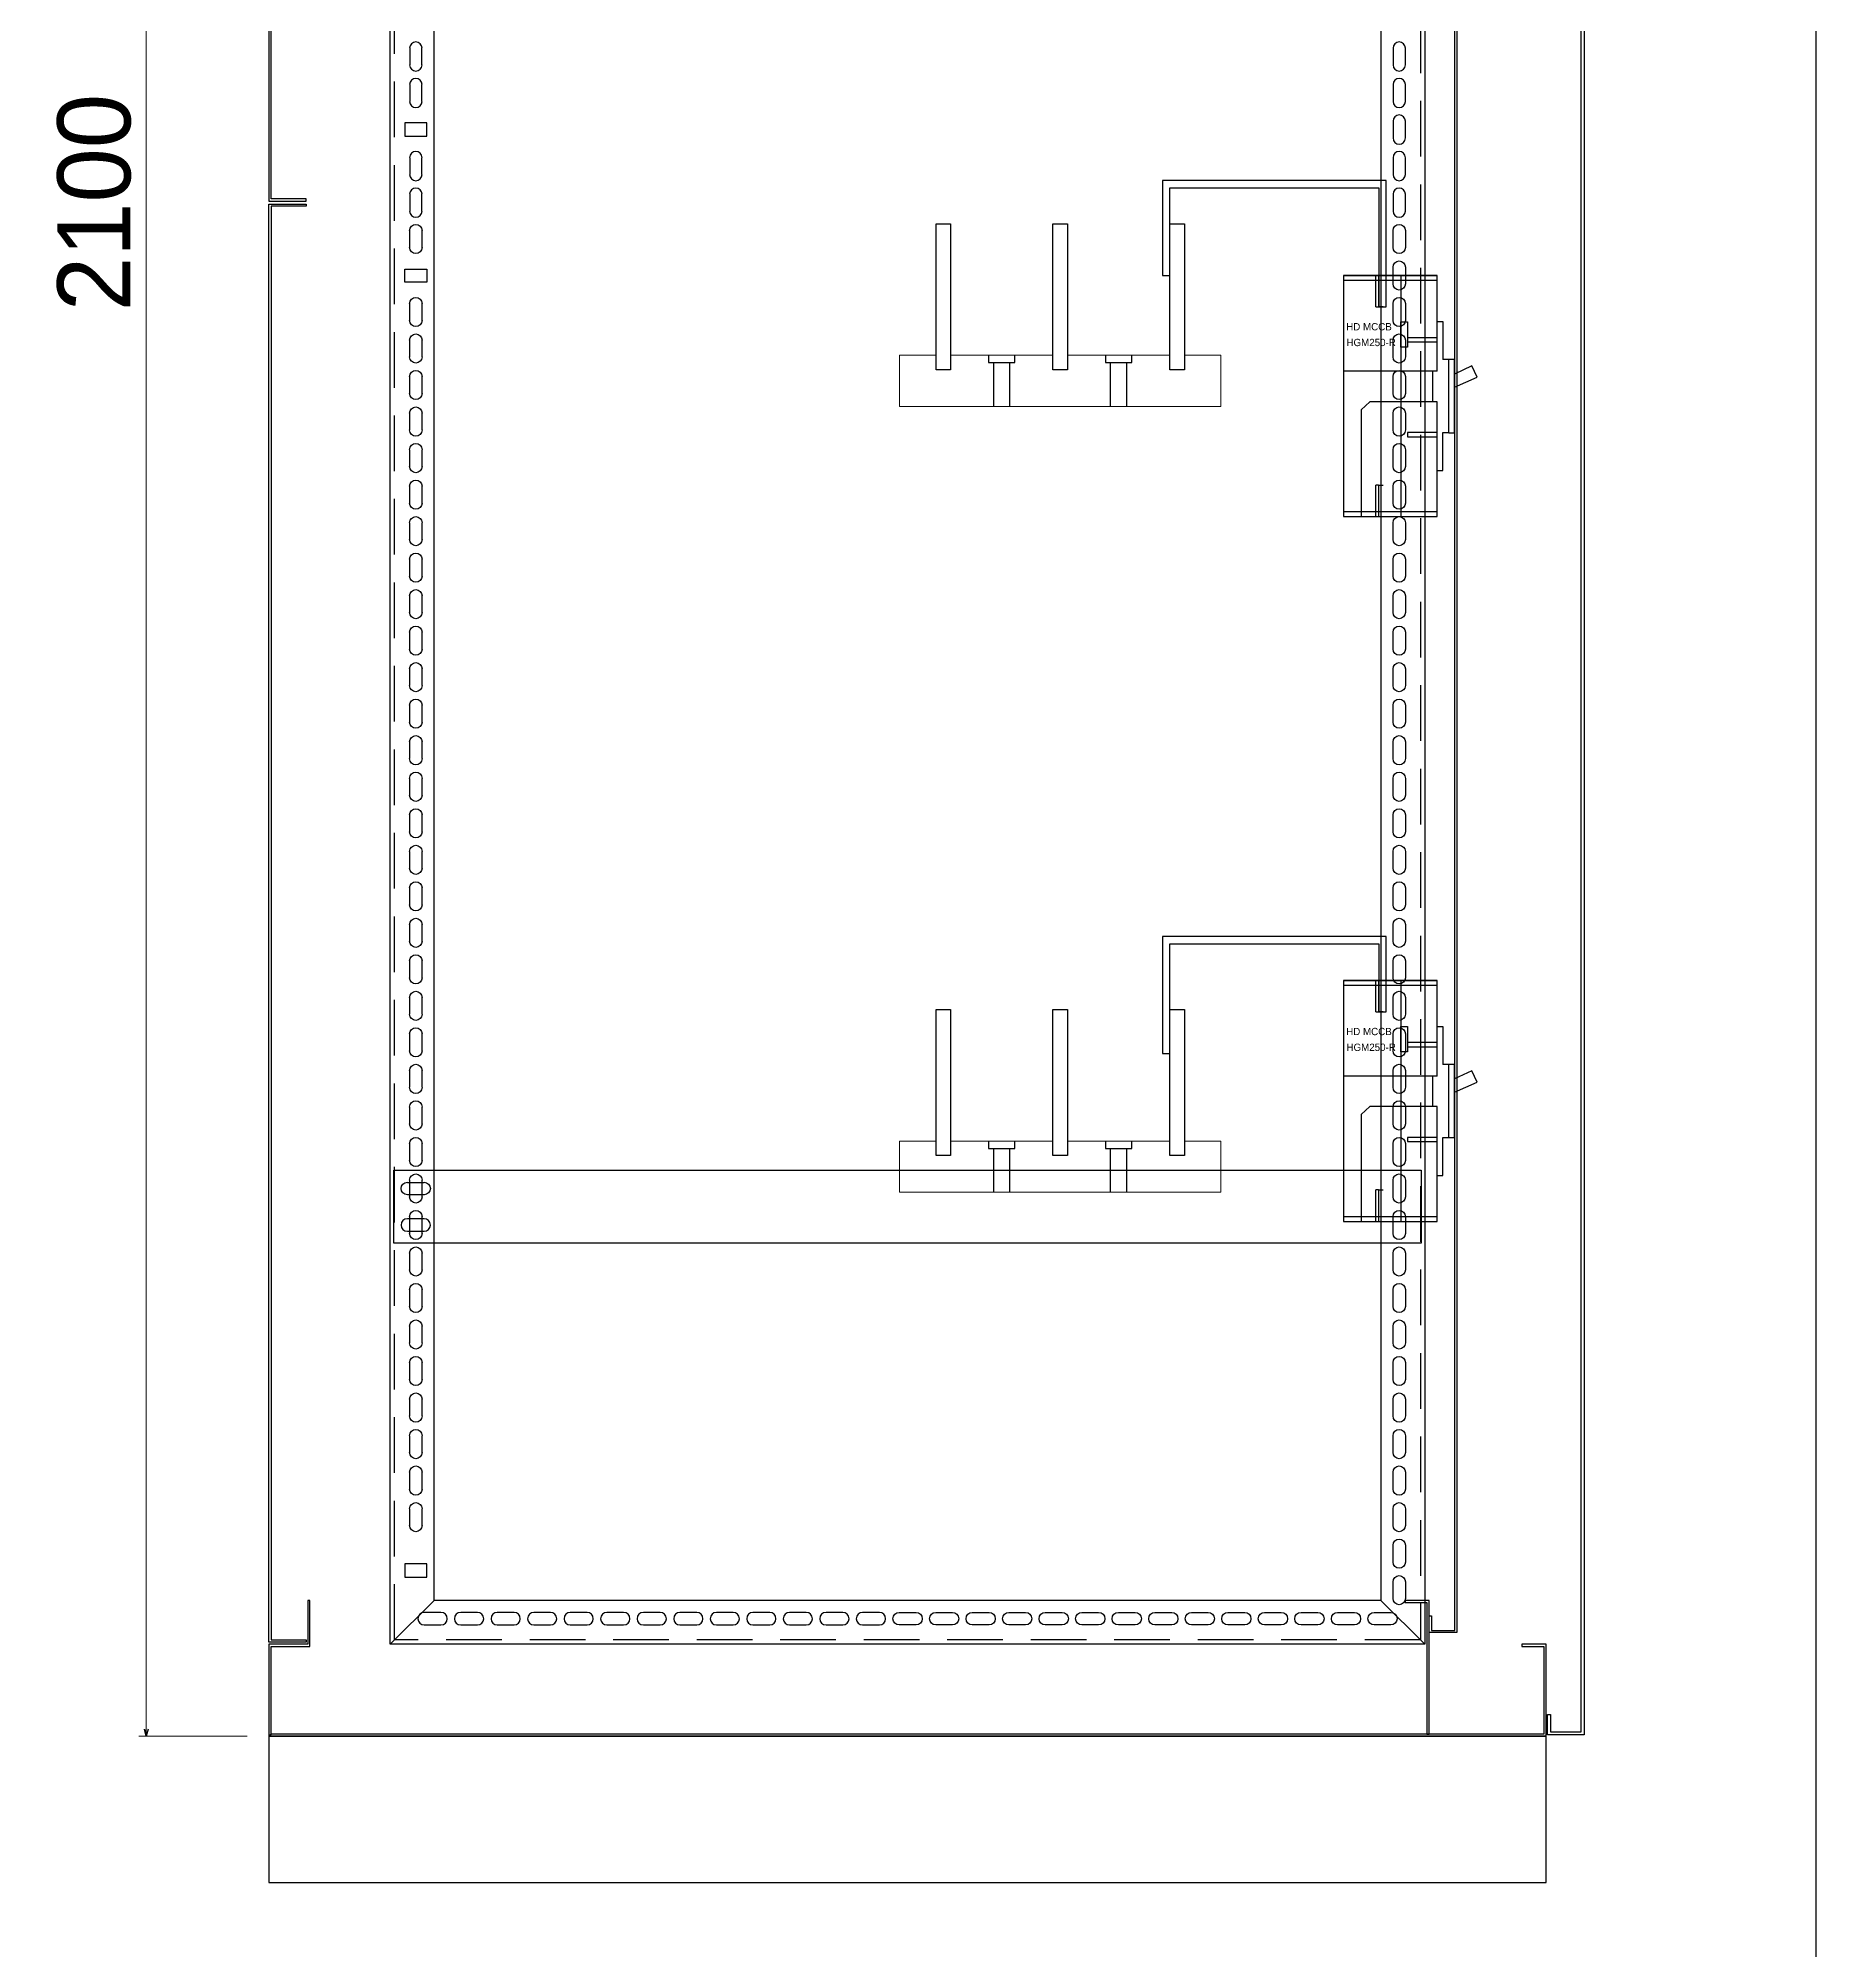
# Model space of a CAD drawing. Header units: millimetres. Extents: x 0 to 6523, y 0 to 4612.
# Drawn here: x 5306 to 6523, y 1944 to 3253 of the extents above; entities that cross this region are included whole.
import ezdxf

# ---------------------------------------------------------------- set-up
doc = ezdxf.new("R2010")
doc.units = ezdxf.units.MM
doc.linetypes.add('HIDDENX2', pattern=[19.05, 12.7, -6.35])
doc.layers.add('CNC', color=7, linetype='Continuous')
doc.layers.add('DIM', color=253, linetype='Continuous')
doc.styles.add('Arial', font='arial.ttf')
doc.dimstyles.new('CNC', dxfattribs={"dimtxt": 50, "dimasz": 5, "dimexe": 5, "dimexo": 15, "dimgap": 10, "dimtad": 1, "dimdec": 0, "dimtxsty": 'Standard', "dimblk": 'OPEN30', "dimcen": 10, "dimclrd": 5, "dimclre": 5, "dimclrt": 3, "dimazin": 3, "dimtfac": 1, "dimtdec": 0, "dimtmove": 0, "dimatfit": 3, "dimldrblk": 'ARCHTICK', "dimlwd": 9, "dimlwe": 9})

# ---------------------------------------------------------------- blocks, each defined once
blk = doc.blocks.new('*D5')
at = {"color": 0, "linetype": 'ByBlock', "lineweight": -2}
for p, q in [((5378.7, 4185.1), (5380, 4190.1)), ((5380, 4190.1), (5381.4, 4185.1)), ((5380, 4190.1), (5380, 4185.1)), ((5380, 2090.1), (5378.7, 2095.1)), ((5381.4, 2095.1), (5380, 2090.1)), ((5380, 2090.1), (5380, 2095.1))]:
    blk.add_line(p, q, dxfattribs=at)
at = {"layer": 'Defpoints', "color": 0, "transparency": 16777216}
for p in [(5464, 4190.1), (5380, 2090.1), (5464, 2090.1)]:
    blk.add_point(p, dxfattribs=at)
at = {"layer": 'DIM', "color": 5, "lineweight": 9, "transparency": 16777216}
for p, q in [((5449, 4190.1), (5375, 4190.1)), ((5380, 4185.1), (5380, 2095.1)), ((5449, 2090.1), (5375, 2090.1))]:
    blk.add_line(p, q, dxfattribs=at)
at = {"layer": 'DIM', "color": 3, "transparency": 16777216, "insert": (5344.5, 3140.1), "char_height": 50, "attachment_point": 5, "rotation": 90}
blk.add_mtext('2100', dxfattribs=at)
blk = doc.blocks.new('_ArchTick')
at = {"color": 0, "const_width": 0.15}
blk.add_lwpolyline([(-0.5, -0.5), (0.5, 0.5)], dxfattribs=at)
blk = doc.blocks.new('_Open30')
at = {"color": 0, "linetype": 'ByBlock', "lineweight": -2}
for p, q in [((-1, 0.27), (0, 0)), ((0, 0), (-1, -0.27)), ((0, 0), (-1, 0))]:
    blk.add_line(p, q, dxfattribs=at)
blk = doc.blocks.new('*U10653')
at = {"color": 240, "lineweight": 5}
blk.add_line((-110, 0), (-110, 35), dxfattribs=at)
at = {"color": 1, "lineweight": 5}
for p, q in [((-110, 35), (-85, 35)), ((-75, 35), (-5, 35)), ((5, 35), (75, 35)), ((85, 35), (110, 35)), ((110, 35), (110, 0)), ((110, 0), (-110, 0))]:
    blk.add_line(p, q, dxfattribs=at)
at = {"color": 252, "lineweight": 5}
for p, q in [((-85, 35), (-85, 25)), ((-75, 35), (-75, 25)), ((-5, 35), (-5, 25)), ((5, 35), (5, 25)), ((75, 35), (75, 25)), ((85, 35), (85, 25)), ((-85, 25), (-75, 25)), ((-5, 25), (5, 25)), ((75, 25), (85, 25))]:
    blk.add_line(p, q, dxfattribs=at)
at = {"color": 252}
for p, q in [((-49, 35), (-49, 30)), ((-49, 30), (-31, 30)), ((-45.5, 0), (-45.5, 30)), ((-34.5, 0), (-34.5, 30)), ((-31, 30), (-31, 35)), ((31, 35), (31, 30)), ((31, 30), (49, 30)), ((34.5, 0), (34.5, 30)), ((34.5, 4), (34.5, 30)), ((45.5, 0), (45.5, 30)), ((45.5, 0), (45.5, 30)), ((49, 30), (49, 35))]:
    blk.add_line(p, q, dxfattribs=at)
blk = doc.blocks.new('HD MCCB HGM250-R')
at = {"color": 0}
for p, q in [((-22371, 7472.4), (-22435, 7472.4)), ((-22435, 7472.4), (-22435, 7307.4)), ((-22435, 7472.4), (-22411, 7472.4)), ((-22435, 7472.4), (-22371, 7472.4)), ((-22395.8, 7472.4), (-22395.8, 7307.4)), ((-22371, 7469), (-22435, 7469)), ((-22409, 7450.9), (-22411, 7450.9)), ((-22408, 7450.9), (-22409, 7450.9)), ((-22371, 7440.9), (-22367, 7440.9)), ((-22367, 7440.9), (-22367, 7414.9)), ((-22371, 7406.9), (-22435, 7406.9)), ((-22374.1, 7406.9), (-22374.1, 7386)), ((-22363, 7414.9), (-22367, 7414.9)), ((-22363, 7364.9), (-22363, 7414.9)), ((-22359, 7414.9), (-22362.9, 7414.9)), ((-22359, 7364.8), (-22359, 7414.9)), ((-22359, 7414.9), (-22359, 7364.8)), ((-22347.3, 7410.5), (-22359, 7404.9)), ((-22343.6, 7402.8), (-22347.2, 7410.5)), ((-22359, 7395.9), (-22343.6, 7402.8)), ((-22417, 7386), (-22422.9, 7380.6)), ((-22367, 7338.9), (-22367, 7364.9)), ((-22367, 7364.9), (-22363, 7364.9)), ((-22363, 7364.8), (-22359, 7364.8)), ((-22411, 7328.9), (-22409, 7328.9)), ((-22411, 7328.9), (-22408, 7328.9)), ((-22371, 7338.9), (-22367, 7338.9)), ((-22371, 7310.6), (-22435, 7310.6)), ((-22435, 7307.4), (-22411, 7307.4))]:
    blk.add_line(p, q, dxfattribs=at)
at = {"color": 4}
for p, q in [((-22413, 7450.9), (-22413, 7472.4)), ((-22411, 7472.4), (-22411, 7450.9)), ((-22411, 7472.4), (-22411, 7461.9)), ((-22411, 7461.9), (-22411, 7450.9)), ((-22413, 7450.9), (-22411, 7450.9)), ((-22413, 7307.4), (-22413, 7328.9)), ((-22411, 7328.9), (-22413, 7328.9)), ((-22411, 7328.9), (-22411, 7307.4)), ((-22411, 7328.9), (-22411, 7318.4)), ((-22411, 7318.4), (-22411, 7307.4)), ((-22413, 7307.4), (-22411, 7307.4))]:
    blk.add_line(p, q, dxfattribs=at)
at = {"color": 0}
for points in [[(-22371, 7406.9), (-22371, 7472.4), (-22435, 7472.4), (-22435, 7307.4), (-22371, 7307.4), (-22371, 7386)], [(-22422.9, 7380.6), (-22422.9, 7307.4), (-22371, 7307.4), (-22371, 7386), (-22417, 7386)]]:
    blk.add_lwpolyline(points, dxfattribs=at)
for points in [[(-22391.3, 7423.5), (-22395.8, 7423.5), (-22395.8, 7440.8), (-22391.3, 7440.8)], [(-22371, 7429.8), (-22391.3, 7429.8), (-22391.3, 7427), (-22371, 7427)], [(-22371, 7364.9), (-22391.3, 7364.9), (-22391.3, 7362), (-22371, 7362)]]:
    blk.add_lwpolyline(points, close=True, dxfattribs=at)
at = {"color": 1}
for s, p in [('HD MCCB', (-22433.2, 7434.9)), ('HGM250-R', (-22433, 7424.1))]:
    blk.add_text(s, height=5, dxfattribs=at).set_placement(p)
blk = doc.blocks.new('ovan8.5x20')
at = {"layer": 'CNC', "color": 2, "lineweight": -3}
for p, q in [((5.7, 4.2), (-5.8, 4.2)), ((-5.8, -4.2), (5.7, -4.2))]:
    blk.add_line(p, q, dxfattribs=at)
for centre, start, end in [((-5.8, 0), 90, 270), ((5.7, 0), 270, 90)]:
    blk.add_arc(centre, 4.25, start, end, dxfattribs=at)
blk = doc.blocks.new('KHUNG CHUẨN')
at = {"color": 7}
blk.add_lwpolyline([(16919.25, -26555.16), (19889.25, -26555.16), (19889.25, -28655.16), (16919.25, -28655.16)], close=True, dxfattribs=at)
at = {"color": 3, "style": 'Arial'}
for tag, p in [('#01', (17055.57, -28580.1)), ('#02', (17431.39, -28580.1)), ('#03', (18030.58, -28580.1)), ('#08', (18751.7, -28580.1)), ('#10', (19064.78, -28580.1)), ('#11', (19060.3, -28625.69)), ('#05', (17308.45, -28633.02)), ('#06', (17632.65, -28633.73)), ('#09', (18753.85, -28632.6)), ('#12', (19806.46, -28628.91)), ('#04', (17024.77, -28634.62)), ('#07', (18002.01, -28634.74))]:
    blk.add_attdef(tag, p, '', height=20, dxfattribs=at)

msp = doc.modelspace()

# ---------------------------------------------------------------- linework, layer by layer
at = {"color": 252, "ltscale": 3}
for p, q in [((5577, 2183.1), (5547, 2153.1)), ((6225, 2183.1), (6255, 2153.1))]:
    msp.add_line(p, q, dxfattribs=at)
at = {"color": 7}
for points in [[(6341, 2105.1), (6341, 2093.1), (6362, 2093.1), (6362, 4187.1), (6341, 4187.1), (6341, 4175.1), (6339, 4175.1), (6339, 4189.1), (6364, 4189.1), (6364, 2091.1), (6339, 2091.1), (6339, 2105.1)], [(5489.5, 3142.6), (5465.5, 3142.6), (5465.5, 4124.1), (5489.5, 4124.1), (5489.5, 4125.6), (5464, 4125.6), (5464, 3141.1), (5489.5, 3141.1)], [(5489.5, 3142.6), (5465.5, 3142.6), (5465.5, 4124.1), (5489.5, 4124.1), (5489.5, 4125.6), (5464, 4125.6), (5464, 3141.1), (5489.5, 3141.1)], [(5489.5, 3137.6), (5465.5, 3137.6), (5465.5, 2156.1), (5489.5, 2156.1), (5489.5, 2154.6), (5464, 2154.6), (5464, 3139.1), (5489.5, 3139.1)], [(5489.5, 3137.6), (5465.5, 3137.6), (5465.5, 2156.1), (5489.5, 2156.1), (5489.5, 2154.6), (5464, 2154.6), (5464, 3139.1), (5489.5, 3139.1)], [(5464, 2090.1), (5464, 2090.1), (5464, 2090.1), (5465.5, 2091.6), (5465.5, 2151.6), (5492, 2151.6), (5492, 2183.1), (5490.5, 2183.1), (5490.5, 2153.1), (5464, 2153.1), (5464, 2090.1), (5464, 2090.1), (5464, 2090.1), (5464, 2090.1)], [(6321.5, 2151.6), (6336.5, 2151.6), (6336.5, 2091.6), (5465.5, 2091.6), (5465.5, 2091.6), (5465.5, 2091.6), (5464, 2090.1), (5464, 2090.1), (5464, 2090.1), (6338, 2090.1), (6338, 2153.1), (6321.5, 2153.1)], [(6338, 2090.1), (5464, 2090.1), (5464, 1990.1), (6338, 1990.1)]]:
    msp.add_lwpolyline(points, close=True, dxfattribs=at)
at = {"color": 252, "ltscale": 3}
for points in [[(5547, 4127.1), (6255, 4127.1), (6255, 2153.1), (5547, 2153.1)], [(5577, 4097.1), (6225, 4097.1), (6225, 2183.1), (5577, 2183.1)]]:
    msp.add_lwpolyline(points, close=True, dxfattribs=at)
at = {"color": 252, "linetype": 'HIDDENX2', "ltscale": 3}
msp.add_lwpolyline([(5550, 4124.1), (6252, 4124.1), (6252, 2156.1), (5550, 2156.1)], close=True, dxfattribs=at)
at = {"color": 6}
msp.add_lwpolyline([(6259.5, 2172.6), (6259.5, 2162.6), (6275.5, 2162.6), (6275.5, 4117.6), (6259.5, 4117.6), (6259.5, 4107.6), (6258, 4107.6), (6258, 4119.1), (6277, 4119.1), (6277, 2161.1), (6258, 2161.1), (6258, 2172.6)], close=True, dxfattribs=at)
at = {"color": 2, "ltscale": 3}
for points in [[(5557, 3194.6), (5557, 3185.6), (5572, 3185.6), (5572, 3194.6)], [(6010.5, 3125.5), (6010.5, 3025.5), (6000.5, 3025.5), (6000.5, 3125.5)], [(5557, 3085.6), (5557, 3094.6), (5572, 3094.6), (5572, 3085.6)], [(6010.5, 2587.6), (6010.5, 2487.6), (6000.5, 2487.6), (6000.5, 2587.6)], [(5557, 2208.1), (5557, 2199.1), (5572, 2199.1), (5572, 2208.1)]]:
    msp.add_lwpolyline(points, close=True, dxfattribs=at)
at = {"color": 1}
for points in [[(6075.5, 3090.1), (6080.5, 3090.1), (6080.5, 3150.1), (6223.5, 3150.1), (6223.5, 3068.6), (6228.5, 3068.6), (6228.5, 3155.1), (6075.5, 3155.1), (6075.5, 3090.1)], [(6075.5, 2557.6), (6080.5, 2557.6), (6080.5, 2632.6), (6223.5, 2632.6), (6223.5, 2586.1), (6228.5, 2586.1), (6228.5, 2637.6), (6075.5, 2637.6), (6075.5, 2557.6)]]:
    msp.add_lwpolyline(points, dxfattribs=at)
at = {"color": 5, "ltscale": 3}
for points in [[(5930.5, 3125.5), (5930.5, 3025.5), (5920.5, 3025.5), (5920.5, 3125.5)], [(5930.5, 2587.6), (5930.5, 2487.6), (5920.5, 2487.6), (5920.5, 2587.6)]]:
    msp.add_lwpolyline(points, close=True, dxfattribs=at)
at = {"color": 1, "ltscale": 3}
for points in [[(6090.5, 3125.5), (6090.5, 3025.5), (6080.5, 3025.5), (6080.5, 3125.5)], [(6090.5, 2587.6), (6090.5, 2487.6), (6080.5, 2487.6), (6080.5, 2587.6)]]:
    msp.add_lwpolyline(points, close=True, dxfattribs=at)
at = {"color": 46, "ltscale": 3}
msp.add_lwpolyline([(5549.5, 2477.6), (6252.5, 2477.6), (6252.5, 2427.6), (5549.5, 2427.6)], close=True, dxfattribs=at)
at = {"color": 3}
msp.add_lwpolyline([(6241.5, 2181.6), (6256.5, 2181.6), (6256.5, 2091.6), (6258, 2091.6), (6258, 2183.1), (6241.5, 2183.1)], close=True, dxfattribs=at)

# ---------------------------------------------------------------- block references
at = {"color": 3, "xscale": 2.196150000008856, "yscale": 2.196150000008856, "zscale": 2.196150000008856}
msp.add_blockref('KHUNG CHUẨN', (-37157.2, 62931), dxfattribs=at)
at = {"color": 0}
for p in [(28634.4, -4382.3), (28634.4, -4864.8)]:
    msp.add_blockref('HD MCCB HGM250-R', p, dxfattribs=at)
for p in [(6005.5, 3000.5), (6005.5, 2462.6)]:
    msp.add_blockref('*U10653', p)
at = {"layer": 'CNC', "lineweight": -3, "rotation": 90}
for p in [(5564.5, 3240.1), (6237.5, 3240.1), (5564.5, 3215.1), (6237.5, 3215.1), (6237.5, 3190.1), (5564.5, 3165.1), (6237.5, 3165.1), (5564.5, 3140.1), (6237.5, 3140.1)]:
    msp.add_blockref('ovan8.5x20', p, dxfattribs=at)
at = {"layer": 'CNC', "lineweight": -3, "xscale": -1}
for p, rotation in [((5564.5, 3115.1), 90), ((6237.5, 3115.1), 90), ((6237.5, 3090.1), 90), ((5564.5, 3065.1), 90), ((6237.5, 3065.1), 90), ((5564.5, 3040.1), 90), ((6237.5, 3040.1), 90), ((5564.5, 3015.1), 90), ((6237.5, 3015.1), 90), ((5564.5, 2990.1), 90), ((6237.5, 2990.1), 90), ((5564.5, 2965.1), 90), ((6237.5, 2965.1), 90), ((5564.5, 2940.1), 90), ((6237.5, 2940.1), 90), ((5564.5, 2915.1), 90), ((6237.5, 2915.1), 90), ((5564.5, 2890.1), 90), ((6237.5, 2890.1), 90), ((5564.5, 2865.1), 90), ((6237.5, 2865.1), 90), ((5564.5, 2840.1), 90), ((6237.5, 2840.1), 90), ((5564.5, 2815.1), 90), ((6237.5, 2815.1), 90), ((5564.5, 2790.1), 90), ((6237.5, 2790.1), 90), ((5564.5, 2765.1), 90), ((6237.5, 2765.1), 90), ((5564.5, 2740.1), 90), ((6237.5, 2740.1), 90), ((5564.5, 2715.1), 90), ((6237.5, 2715.1), 90), ((5564.5, 2690.1), 90), ((6237.5, 2690.1), 90), ((5564.5, 2665.1), 90), ((6237.5, 2665.1), 90), ((5564.5, 2640.1), 90), ((6237.5, 2640.1), 90), ((5564.5, 2615.1), 90), ((6237.5, 2615.1), 90), ((5564.5, 2590.1), 90), ((6237.5, 2590.1), 90), ((5564.5, 2565.1), 90), ((6237.5, 2565.1), 90), ((5564.5, 2540.1), 90), ((6237.5, 2540.1), 90), ((5564.5, 2515.1), 90), ((6237.5, 2515.1), 90), ((5564.5, 2490.1), 90), ((6237.5, 2490.1), 90), ((5564.5, 2465.1), 90), ((6237.5, 2465.1), 90), ((5564.5, 2465.1), 180), ((5564.5, 2440.1), 90), ((6237.5, 2440.1), 90), ((5564.5, 2415.1), 90), ((6237.5, 2415.1), 90), ((5564.5, 2390.1), 90), ((6237.5, 2390.1), 90), ((5564.5, 2365.1), 90), ((6237.5, 2365.1), 90), ((5564.5, 2340.1), 90), ((6237.5, 2340.1), 90), ((5564.5, 2315.1), 90), ((6237.5, 2315.1), 90), ((5564.5, 2290.1), 90), ((6237.5, 2290.1), 90), ((5564.5, 2265.1), 90), ((6237.5, 2265.1), 90), ((5564.5, 2240.1), 90), ((6237.5, 2240.1), 90), ((6237.5, 2215.1), 90), ((6237.5, 2190.1), 90)]:
    msp.add_blockref('ovan8.5x20', p, dxfattribs=dict(at, rotation=rotation))
at = {"layer": 'CNC', "lineweight": -3}
for p in [(5564.5, 2440.1), (5576, 2170.6), (5601, 2170.6), (5626, 2170.6), (5651, 2170.6), (5676, 2170.6), (5701, 2170.6), (5726, 2170.6), (5751, 2170.6), (5776, 2170.6), (5801, 2170.6), (5826, 2170.6), (5851, 2170.6), (5876, 2170.6)]:
    msp.add_blockref('ovan8.5x20', p, dxfattribs=at)
at = {"layer": 'CNC', "lineweight": -3, "xscale": -1}
for p in [(5901, 2170.6), (5926, 2170.6), (5951, 2170.6), (5976, 2170.6), (6001, 2170.6), (6026, 2170.6), (6051, 2170.6), (6076, 2170.6), (6101, 2170.6), (6126, 2170.6), (6151, 2170.6), (6176, 2170.6), (6201, 2170.6), (6226, 2170.6)]:
    msp.add_blockref('ovan8.5x20', p, dxfattribs=at)

# ---------------------------------------------------------------- dimensions: what is measured, and where the dimension line sits
at = {"layer": 'DIM', "color": 7}
dim = msp.add_linear_dim(base=(5380, 2090.1), p1=(5464, 4190.1), p2=(5464, 2090.1), angle=270, dimstyle='CNC', dxfattribs=at)
dim.commit()
dim.dimension.update_dxf_attribs({"geometry": '*D5', "text_midpoint": (5344.5, 3140.1)})

doc.saveas('drawing.dxf')
